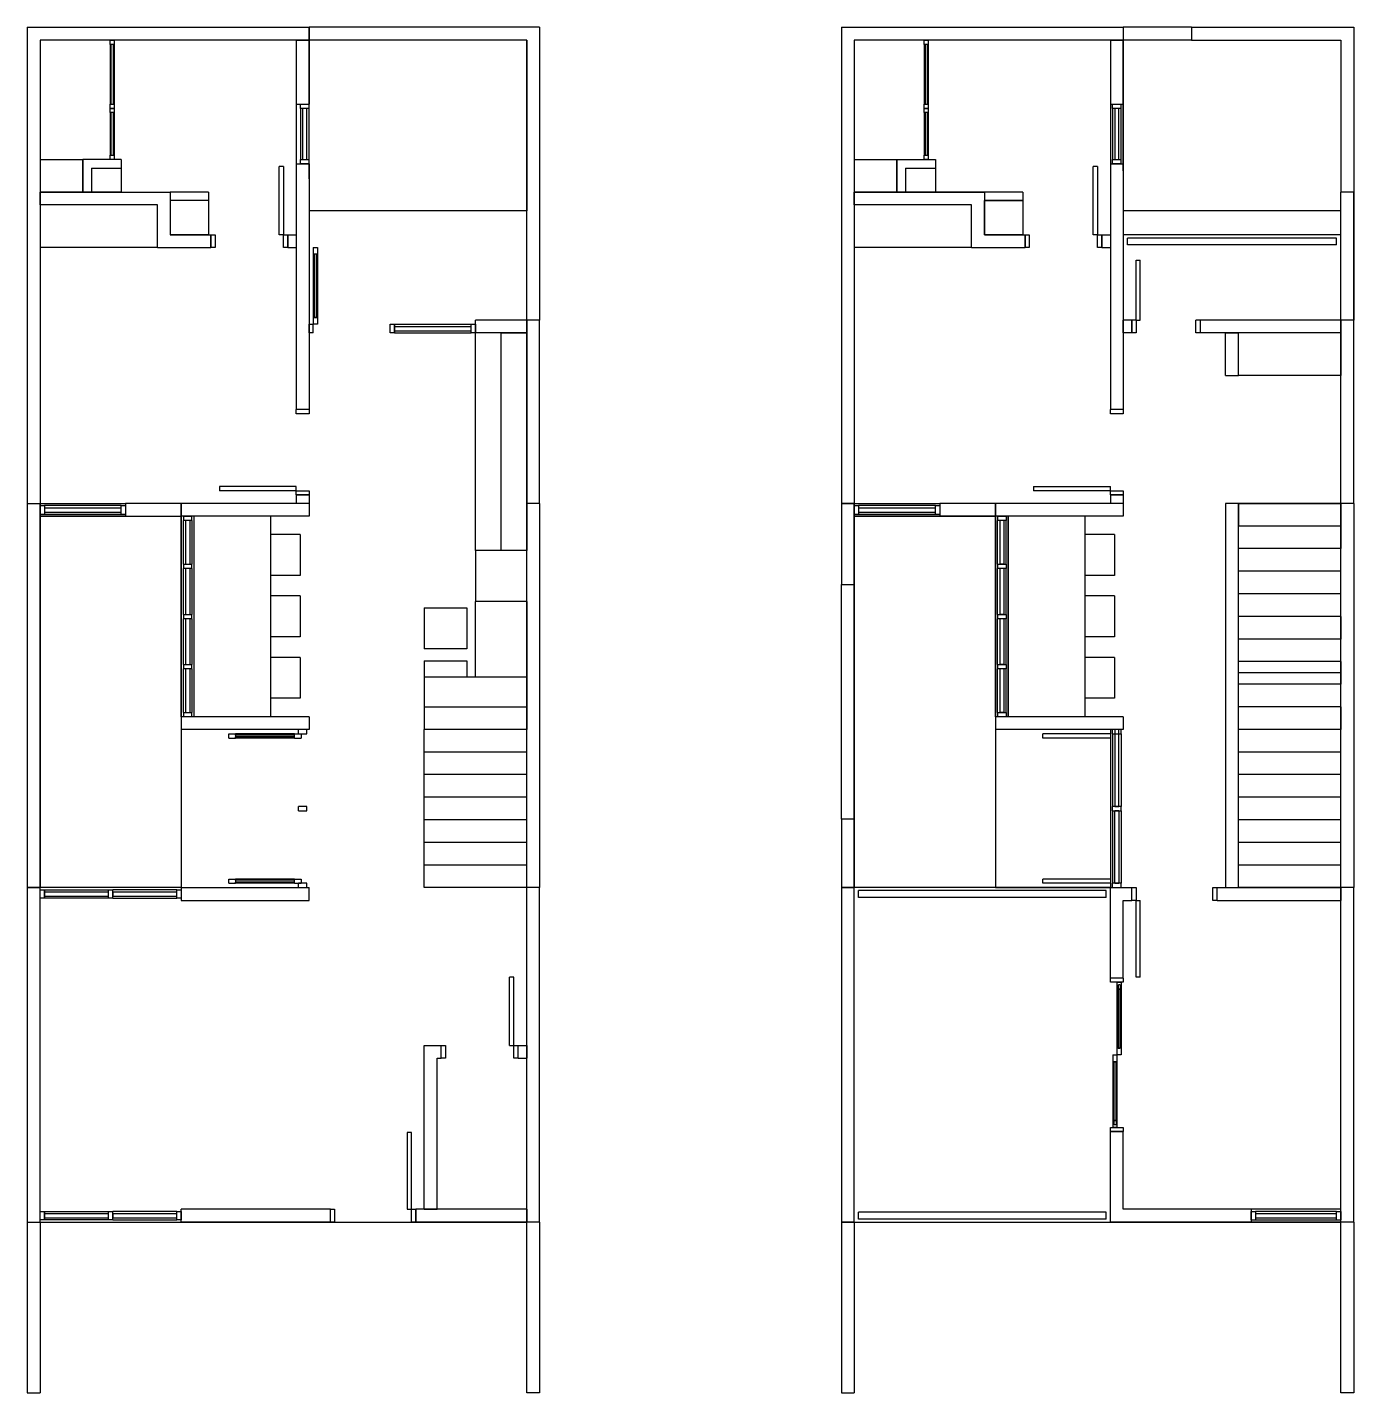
# Model space of a CAD drawing. Extents: x 6906 to 22444, y -8000 to 8000.
import ezdxf

# ---------------------------------------------------------------- set-up
doc = ezdxf.new("R2010")
doc.units = 0
doc.header["$MEASUREMENT"] = 0
doc.layers.get('0').update_dxf_attribs({"linetype": 'CONTINUOUS'})

# ---------------------------------------------------------------- blocks, each defined once
blk = doc.blocks.new('SHAPE2DVIEW001')
at = {"color": 0}
for p, q in [((6906, 8000), (6906, 2420)), ((6906, 8000), (10206, 8000)), ((7876, 7850), (7056, 7850)), ((7056, 7850), (7056, 6450)), ((10206, 7850), (7056, 7850)), ((7056, 7850), (7056, 2420)), ((7876, 7850), (7926, 7850)), ((7876, 7800), (7876, 7850)), ((7926, 7800), (7926, 7850)), ((10206, 7850), (7926, 7850)), ((10056, 7850), (10206, 7850)), ((10056, 7850), (10056, 7100)), ((12906, 8000), (10206, 8000)), ((10206, 7850), (10206, 8000)), ((10206, 8000), (10206, 7850)), ((10206, 7850), (10206, 7100)), ((10206, 6225), (10206, 7850)), ((12756, 7850), (10206, 7850)), ((12756, 7850), (12756, 5850)), ((12756, 4570), (12756, 7850)), ((12906, 8000), (12906, 4570)), ((7926, 7800), (7876, 7800)), ((7876, 7800), (7876, 7100)), ((7889, 7100), (7889, 7800)), ((7914, 7800), (7889, 7800)), ((7914, 7100), (7914, 7800)), ((7926, 7100), (7926, 7800)), ((7876, 7100), (7926, 7100)), ((7876, 7050), (7876, 7100)), ((7926, 7050), (7876, 7050)), ((7876, 7050), (7926, 7050)), ((7876, 7000), (7876, 7050)), ((7889, 7100), (7914, 7100)), ((7926, 7050), (7926, 7100)), ((7926, 7000), (7926, 7050)), ((10056, 7100), (10056, 6400)), ((10056, 7100), (10206, 7100)), ((10106, 7100), (10206, 7100)), ((10106, 7050), (10106, 7100)), ((10206, 7050), (10106, 7050)), ((10106, 7050), (10106, 6450)), ((10131, 7050), (10131, 6450)), ((10181, 7050), (10131, 7050)), ((10181, 6450), (10181, 7050)), ((10206, 7050), (10206, 7100)), ((10206, 6450), (10206, 7050)), ((7926, 7000), (7876, 7000)), ((7876, 7000), (7876, 6500)), ((7889, 6500), (7889, 7000)), ((7914, 7000), (7889, 7000)), ((7914, 6500), (7914, 7000)), ((7926, 6500), (7926, 7000)), ((7056, 6450), (7056, 6070)), ((7056, 6450), (7556, 6450)), ((7556, 6450), (7556, 6070)), ((7556, 6450), (7556, 6070)), ((7556, 6450), (7556, 6070)), ((8006, 6450), (7556, 6450)), ((7556, 6070), (7556, 6450)), ((7876, 6500), (7926, 6500)), ((7876, 6450), (7876, 6500)), ((7926, 6450), (7876, 6450)), ((7889, 6500), (7914, 6500)), ((7926, 6450), (7926, 6500)), ((8006, 6450), (8006, 6350)), ((10056, 6400), (10056, 3520)), ((10056, 6400), (10206, 6400)), ((10106, 6450), (10206, 6450)), ((10106, 6400), (10106, 6450)), ((10206, 6400), (10106, 6400)), ((10131, 6450), (10181, 6450)), ((10206, 6400), (10206, 6450)), ((10206, 6400), (10206, 3520)), ((10206, 6400), (10206, 6400)), ((7656, 6350), (8006, 6350)), ((7656, 6350), (7656, 6070)), ((8006, 6350), (8006, 6070)), ((8006, 6350), (8006, 6070)), ((8006, 6350), (8006, 6070)), ((9906, 6370), (9856, 6370)), ((9856, 5570), (9856, 6370)), ((9906, 6370), (9906, 5570)), ((7556, 6070), (7056, 6070)), ((7056, 5920), (7056, 6070)), ((7056, 6070), (8580, 6070)), ((7056, 6070), (7056, 6070)), ((7056, 5920), (7056, 5420)), ((8430, 5920), (7056, 5920)), ((7656, 6070), (7556, 6070)), ((8006, 6070), (7656, 6070)), ((8430, 5420), (8430, 5920)), ((9030, 6070), (8580, 6070)), ((8580, 6070), (8580, 5970)), ((8580, 6070), (8580, 5570)), ((9030, 5970), (8580, 5970)), ((9030, 6070), (9030, 5970)), ((9030, 5970), (9030, 5570)), ((9030, 5970), (9030, 5570)), ((9030, 5970), (9030, 5570)), ((12756, 5850), (10206, 5850)), ((12756, 5850), (10206, 5850)), ((12756, 4570), (12756, 5850)), ((8580, 5570), (9056, 5570)), ((9030, 5570), (8580, 5570)), ((8580, 5570), (8580, 5570)), ((9030, 5570), (8580, 5570)), ((9056, 5570), (9056, 5420)), ((9056, 5570), (9106, 5570)), ((9056, 5420), (9056, 5570)), ((9106, 5570), (9106, 5420)), ((9906, 5570), (9856, 5570)), ((9906, 5570), (9956, 5570)), ((9906, 5420), (9906, 5570)), ((9956, 5570), (9956, 5420)), ((9956, 5570), (10056, 5570)), ((9956, 5420), (9956, 5570)), ((10056, 5570), (10056, 5420)), ((8430, 5420), (7056, 5420)), ((7056, 5420), (7056, 2395)), ((8430, 5420), (9056, 5420)), ((9106, 5420), (9056, 5420)), ((9956, 5420), (9906, 5420)), ((9956, 5420), (10056, 5420)), ((10256, 5420), (10306, 5420)), ((10256, 5420), (10256, 5340)), ((10256, 5340), (10256, 4600)), ((10306, 5340), (10256, 5340)), ((10271, 4600), (10271, 5340)), ((10291, 5340), (10271, 5340)), ((10291, 5340), (10291, 4600)), ((10306, 5420), (10306, 5340)), ((10306, 5340), (10306, 4600)), ((10206, 4420), (10206, 4520)), ((10206, 4520), (10256, 4520)), ((10256, 4600), (10256, 4520)), ((10256, 4600), (10306, 4600)), ((10256, 4420), (10256, 4520)), ((10306, 4520), (10256, 4520)), ((10291, 4600), (10271, 4600)), ((10306, 4600), (10306, 4520)), ((11156, 4420), (11156, 4520)), ((11156, 4520), (11206, 4520)), ((11206, 4420), (11206, 4520)), ((11206, 4495), (11206, 4520)), ((11206, 4520), (12106, 4520)), ((11206, 4520), (11206, 4495)), ((11206, 4495), (11206, 4445)), ((11206, 4495), (12106, 4495)), ((12106, 4420), (12106, 4520)), ((12106, 4520), (12156, 4520)), ((12106, 4445), (12106, 4495)), ((12756, 4570), (12156, 4570)), ((12156, 4420), (12156, 4570)), ((12156, 4520), (12156, 4420)), ((12756, 4570), (12756, 4420)), ((12906, 4570), (12756, 4570)), ((12756, 2420), (12756, 4570)), ((12906, 4570), (12756, 4570)), ((12906, 2420), (12906, 4570)), ((10256, 4420), (10206, 4420)), ((11206, 4420), (11156, 4420)), ((11206, 4445), (12106, 4445)), ((11206, 4420), (11206, 4445)), ((11206, 4445), (11206, 4420)), ((11206, 4420), (12106, 4420)), ((12156, 4420), (12106, 4420)), ((12156, 1870), (12156, 4420)), ((12756, 4420), (12156, 4420)), ((12456, 1870), (12456, 4420)), ((12456, 4420), (12756, 4420)), ((12756, 1870), (12756, 4420)), ((12756, 4420), (12756, 1870)), ((12756, 4420), (12756, 4420)), ((10206, 3520), (10056, 3520)), ((10056, 3470), (10056, 3520)), ((10206, 3520), (10056, 3520)), ((10206, 3520), (10206, 3470)), ((10206, 3470), (10056, 3470)), ((10056, 2620), (9156, 2620)), ((9156, 2620), (9156, 2570)), ((10056, 2570), (9156, 2570)), ((10056, 2570), (10056, 2620)), ((10056, 2520), (10056, 2570)), ((10056, 2570), (10206, 2570)), ((10206, 2570), (10206, 2520)), ((6906, 2420), (6906, -2081)), ((6906, 2420), (7056, 2420)), ((6906, 2420), (7056, 2420)), ((7056, 2420), (8056, 2420)), ((7056, 2395), (7056, 2420)), ((7056, 2420), (7056, -2081)), ((8056, 2420), (8056, 2270)), ((8709, 2420), (8056, 2420)), ((8709, 2270), (8709, 2420)), ((10206, 2420), (8709, 2420)), ((8709, 2420), (8709, 2270)), ((10056, 2520), (10056, 2420)), ((10056, 2520), (10056, 2520)), ((10056, 2520), (10206, 2520)), ((10206, 2520), (10056, 2520)), ((10206, 2520), (10056, 2520)), ((10206, 2420), (10056, 2420)), ((10206, 2520), (10206, 2420)), ((10206, 2520), (10206, 2520)), ((10206, 2520), (10206, 2520)), ((10206, 2420), (10206, 2270)), ((12906, 2420), (12756, 2420)), ((12756, -2081), (12756, 2420)), ((12906, 2420), (12756, 2420)), ((12906, 2420), (12906, -2081)), ((7056, 2295), (7056, 2395)), ((7056, 2395), (7106, 2395)), ((7056, 2295), (7106, 2295)), ((7056, 2270), (7056, 2295)), ((7056, 2295), (7056, 2270)), ((8056, 2270), (7056, 2270)), ((7056, 2270), (8709, 2270)), ((7056, -2081), (7056, 2270)), ((8006, 2395), (7106, 2395)), ((7106, 2395), (7106, 2370)), ((7106, 2395), (7106, 2295)), ((7106, 2370), (7106, 2320)), ((7106, 2370), (8006, 2370)), ((7106, 2320), (8006, 2320)), ((7106, 2320), (7106, 2295)), ((7106, 2295), (8006, 2295)), ((8006, 2295), (8006, 2395)), ((8006, 2395), (8056, 2395)), ((8006, 2320), (8006, 2370)), ((8006, 2295), (8056, 2295)), ((8056, 2395), (8056, 2295)), ((8056, 2270), (8709, 2270)), ((8709, -80), (8709, 2270)), ((10206, 2270), (8709, 2270)), ((8709, 2270), (8709, -80)), ((8709, 2270), (8709, -2081)), ((8734, 2270), (8734, 2220)), ((8734, 2270), (8834, 2270)), ((8834, 2220), (8834, 2270)), ((8859, -80), (8859, 2270)), ((8859, -80), (8859, 2270)), ((9759, -80), (9759, 2270)), ((8734, 1708), (8734, 2220)), ((8834, 2220), (8734, 2220)), ((8759, 2220), (8759, 1708)), ((8809, 2220), (8759, 2220)), ((8809, 2220), (8809, 1708)), ((8834, 2220), (8834, 1708)), ((10103, 2057), (9759, 2057)), ((10103, 2057), (10103, 1577)), ((12156, 1870), (12156, 1270)), ((12756, 1870), (12156, 1870)), ((12756, 1870), (12456, 1870)), ((12756, 1870), (12756, 1870)), ((12756, 1270), (12756, 1870)), ((12756, 1270), (12756, 1870)), ((8734, 1708), (8734, 1658)), ((8734, 1708), (8834, 1708)), ((8734, 1120), (8734, 1658)), ((8834, 1658), (8734, 1658)), ((8759, 1708), (8809, 1708)), ((8759, 1658), (8759, 1120)), ((8809, 1658), (8759, 1658)), ((8809, 1658), (8809, 1120)), ((8834, 1658), (8834, 1708)), ((8834, 1658), (8834, 1120)), ((10103, 1577), (9759, 1577)), ((10103, 1337), (9759, 1337)), ((10103, 1337), (10103, 857)), ((8734, 1120), (8734, 1070)), ((8734, 1120), (8834, 1120)), ((8759, 1120), (8809, 1120)), ((8834, 1070), (8834, 1120)), ((11556, 1198), (11556, 718)), ((11556, 1198), (12056, 1198)), ((12056, 1198), (12056, 718)), ((12156, 390), (12156, 1270)), ((12756, 1270), (12156, 1270)), ((12756, 1270), (12756, 1270)), ((12756, 1270), (12756, 390)), ((12756, 390), (12756, 1195)), ((8734, 533), (8734, 1070)), ((8834, 1070), (8734, 1070)), ((8759, 1070), (8759, 533)), ((8809, 1070), (8759, 1070)), ((8809, 1070), (8809, 533)), ((8834, 1070), (8834, 533)), ((10103, 857), (9759, 857)), ((12056, 718), (11556, 718)), ((8734, 533), (8734, 483)), ((8734, 533), (8834, 533)), ((8734, -30), (8734, 483)), ((8834, 483), (8734, 483)), ((8759, 533), (8809, 533)), ((8759, 483), (8759, -30)), ((8809, 483), (8759, 483)), ((8809, 483), (8809, -30)), ((8834, 483), (8834, 533)), ((8834, 483), (8834, -30)), ((10103, 617), (9759, 617)), ((10103, 617), (10103, 137)), ((11556, 578), (11556, 98)), ((11556, 578), (12056, 578)), ((12056, 578), (12056, 390)), ((11556, 390), (12756, 390)), ((11556, 390), (11556, 37)), ((12756, 390), (12756, 37)), ((10103, 137), (9759, 137)), ((11556, 98), (11556, 98)), ((11556, 37), (11556, -228)), ((11556, 37), (12756, 37)), ((12756, 37), (12756, -228)), ((10206, -80), (8709, -80)), ((8709, -80), (8709, -230)), ((8734, -30), (8734, -80)), ((8734, -30), (8834, -30)), ((8834, -80), (8734, -80)), ((8759, -30), (8809, -30)), ((8834, -80), (8834, -30)), ((9564, -80), (8859, -80)), ((10206, -80), (10206, -230)), ((11556, -80), (11556, -80)), ((11556, -80), (11556, -230)), ((10206, -230), (8709, -230)), ((8709, -230), (8709, -2081)), ((9265, -330), (9265, -280)), ((9265, -280), (9345, -280)), ((10036, -280), (9345, -280)), ((9345, -280), (9345, -330)), ((9345, -295), (9345, -280)), ((9345, -295), (9345, -315)), ((10036, -295), (9345, -295)), ((10036, -315), (9345, -315)), ((9345, -330), (9345, -315)), ((10036, -280), (10116, -280)), ((10036, -330), (10036, -280)), ((10036, -315), (10036, -295)), ((10181, -230), (10081, -230)), ((10081, -280), (10081, -230)), ((10081, -280), (10181, -280)), ((10116, -280), (10116, -330)), ((10181, -280), (10181, -230)), ((12756, -228), (11556, -228)), ((11556, -493), (11556, -228)), ((12756, -228), (11556, -228)), ((11556, -230), (11556, -230)), ((11556, -230), (11556, -230)), ((12756, -493), (12756, -228)), ((9265, -330), (9345, -330)), ((10036, -330), (9345, -330)), ((10036, -330), (10116, -330)), ((11556, -757), (11556, -493)), ((12756, -493), (11556, -493)), ((12756, -757), (12756, -493)), ((11556, -1022), (11556, -757)), ((12756, -757), (11556, -757)), ((12756, -1022), (12756, -757)), ((11556, -1287), (11556, -1022)), ((12756, -1022), (11556, -1022)), ((12756, -1287), (12756, -1022)), ((10181, -1131), (10081, -1131)), ((10081, -1181), (10081, -1131)), ((10081, -1181), (10181, -1181)), ((10181, -1181), (10181, -1131)), ((11556, -1552), (11556, -1287)), ((12756, -1287), (11556, -1287)), ((12756, -1552), (12756, -1287)), ((11556, -1817), (11556, -1552)), ((12756, -1552), (11556, -1552)), ((12756, -1817), (12756, -1552)), ((12756, -5850), (12756, -1556)), ((11556, -2081), (11556, -1817)), ((12756, -1817), (11556, -1817)), ((12756, -2081), (12756, -1817)), ((9265, -2031), (9265, -1981)), ((9265, -1981), (9345, -1981)), ((9265, -2031), (9345, -2031)), ((10036, -1981), (9345, -1981)), ((9345, -1981), (9345, -2031)), ((9345, -1996), (9345, -1981)), ((9345, -1996), (9345, -2016)), ((10036, -1996), (9345, -1996)), ((9345, -2031), (9345, -2016)), ((10036, -2016), (9345, -2016)), ((10036, -2031), (9345, -2031)), ((10036, -1981), (10116, -1981)), ((10036, -2031), (10036, -1981)), ((10036, -2016), (10036, -1996)), ((10036, -2031), (10116, -2031)), ((10181, -2031), (10081, -2031)), ((10081, -2081), (10081, -2031)), ((10116, -1981), (10116, -2031)), ((10181, -2081), (10181, -2031)), ((6906, -2081), (6906, -6000)), ((7056, -2081), (6906, -2081)), ((6906, -2081), (7056, -2081)), ((7056, -6000), (7056, -2081)), ((8709, -2081), (7056, -2081)), ((7056, -2081), (7056, -2081)), ((7056, -2206), (7056, -2106)), ((7056, -2106), (7106, -2106)), ((7106, -2206), (7056, -2206)), ((7106, -2206), (7106, -2106)), ((7106, -2106), (7106, -2131)), ((7106, -2106), (7858, -2106)), ((7106, -2131), (7106, -2181)), ((7106, -2131), (7858, -2131)), ((7106, -2181), (7858, -2181)), ((7106, -2181), (7106, -2206)), ((7858, -2206), (7106, -2206)), ((7858, -2206), (7858, -2106)), ((7858, -2106), (7908, -2106)), ((7858, -2181), (7858, -2131)), ((7908, -2206), (7858, -2206)), ((7908, -2206), (7908, -2106)), ((7908, -2131), (7908, -2106)), ((8659, -2106), (7908, -2106)), ((7908, -2131), (7908, -2106)), ((7908, -2131), (7908, -2181)), ((7908, -2131), (8659, -2131)), ((7908, -2181), (8659, -2181)), ((7908, -2206), (7908, -2181)), ((7908, -2206), (7908, -2181)), ((7908, -2206), (8659, -2206)), ((8659, -2206), (8659, -2106)), ((8659, -2106), (8709, -2106)), ((8659, -2181), (8659, -2131)), ((8709, -2206), (8659, -2206)), ((8709, -2081), (8709, -2231)), ((8709, -2081), (10206, -2081)), ((8709, -2106), (8709, -2206)), ((8709, -2231), (10206, -2231)), ((10081, -2081), (10181, -2081)), ((10206, -2231), (10206, -2081)), ((12756, -2081), (11556, -2081)), ((12906, -2081), (12756, -2081)), ((12756, -6000), (12756, -2081)), ((12906, -2081), (12756, -2081)), ((12906, -6000), (12906, -2081)), ((12556, -3931), (12556, -3131)), ((12606, -3131), (12556, -3131)), ((12606, -3931), (12606, -3131)), ((11556, -3931), (11756, -3931)), ((11556, -5850), (11556, -3931)), ((11756, -4081), (11756, -3931)), ((11756, -3931), (11806, -3931)), ((11756, -4081), (11756, -3931)), ((11806, -3931), (11806, -4081)), ((12556, -3931), (12606, -3931)), ((12606, -3931), (12656, -3931)), ((12606, -4081), (12606, -3931)), ((12656, -4081), (12656, -3931)), ((12656, -3931), (12756, -3931)), ((12656, -4081), (12656, -3931)), ((12756, -3931), (12756, -4081)), ((11706, -4081), (11756, -4081)), ((11706, -5850), (11706, -4081)), ((11806, -4081), (11756, -4081)), ((12656, -4081), (12606, -4081)), ((12656, -4081), (12756, -4081)), ((11356, -4950), (11356, -5850)), ((11406, -4950), (11356, -4950)), ((11406, -5850), (11406, -4950)), ((7056, -5975), (7056, -5875)), ((7056, -5875), (7106, -5875)), ((7106, -5975), (7106, -5875)), ((7106, -5875), (7106, -5900)), ((7106, -5875), (7858, -5875)), ((7106, -5900), (7106, -5950)), ((7106, -5900), (7858, -5900)), ((7858, -5975), (7858, -5875)), ((7858, -5875), (7908, -5875)), ((7858, -5950), (7858, -5900)), ((7908, -5975), (7908, -5875)), ((7908, -5900), (7908, -5875)), ((8659, -5875), (7908, -5875)), ((7908, -5900), (7908, -5875)), ((7908, -5900), (7908, -5950)), ((7908, -5900), (8659, -5900)), ((8659, -5975), (8659, -5875)), ((8659, -5875), (8709, -5875)), ((8659, -5950), (8659, -5900)), ((8709, -6000), (8709, -5850)), ((10456, -5850), (8709, -5850)), ((8709, -5875), (8709, -5975)), ((10456, -6000), (10456, -5850)), ((10456, -5850), (10506, -5850)), ((10456, -6000), (10456, -5850)), ((10506, -5850), (10506, -6000)), ((11356, -5850), (11406, -5850)), ((11406, -5850), (11456, -5850)), ((11406, -6000), (11406, -5850)), ((12756, -5850), (11456, -5850)), ((11456, -5850), (11456, -6000)), ((11456, -6000), (11456, -5850)), ((11556, -5850), (11706, -5850)), ((12756, -5850), (12756, -6000)), ((6906, -6000), (7056, -6000)), ((6906, -6000), (6906, -8000)), ((6906, -6000), (7056, -6000)), ((7106, -5975), (7056, -5975)), ((7056, -6000), (7056, -6000)), ((7056, -6000), (12756, -6000)), ((7056, -6000), (7056, -8000)), ((7106, -5950), (7858, -5950)), ((7106, -5950), (7106, -5975)), ((7858, -5975), (7106, -5975)), ((7908, -5975), (7858, -5975)), ((7908, -5950), (8659, -5950)), ((7908, -5975), (7908, -5950)), ((7908, -5975), (7908, -5950)), ((7908, -5975), (8659, -5975)), ((8709, -5975), (8659, -5975)), ((10456, -6000), (8709, -6000)), ((10506, -6000), (10456, -6000)), ((11456, -6000), (11406, -6000)), ((12756, -6000), (11456, -6000)), ((12906, -6000), (12756, -6000)), ((12756, -8000), (12756, -6000)), ((12906, -6000), (12756, -6000)), ((12906, -6000), (12906, -8000)), ((6906, -8000), (7056, -8000)), ((12906, -8000), (12756, -8000))]:
    blk.add_line(p, q, dxfattribs=at)
blk = doc.blocks.new('SHAPE2DVIEW002')
at = {"color": 0}
for p, q in [((16444, 8000), (16444, 2420)), ((16444, 8000), (19744, 8000)), ((16594, 7850), (16594, 2420)), ((19744, 7850), (16594, 7850)), ((17414, 7850), (17464, 7850)), ((17414, 7800), (17414, 7850)), ((17464, 7800), (17464, 7850)), ((19594, 7850), (19744, 7850)), ((19594, 7850), (19594, 7100)), ((19594, 7850), (19744, 7850)), ((19594, 7850), (19594, 7100)), ((20544, 8000), (19744, 8000)), ((19744, 8000), (19744, 7850)), ((19744, 8000), (19744, 7850)), ((19744, 7850), (19744, 7100)), ((19744, 7850), (19744, 7100)), ((20544, 7850), (19744, 7850)), ((20544, 8000), (20544, 7850)), ((17464, 7800), (17414, 7800)), ((17452, 7800), (17427, 7800)), ((17427, 7100), (17427, 7800)), ((17452, 7100), (17452, 7800)), ((17414, 7100), (17464, 7100)), ((17414, 7050), (17414, 7100)), ((17414, 7050), (17464, 7050)), ((17414, 7000), (17414, 7050)), ((17464, 7050), (17414, 7050)), ((17427, 7100), (17452, 7100)), ((17464, 7050), (17464, 7100)), ((17464, 7000), (17464, 7050)), ((19594, 7100), (19744, 7100)), ((19594, 7100), (19744, 7100)), ((19619, 7100), (19719, 7100)), ((19619, 7050), (19619, 7100)), ((19719, 7050), (19619, 7050)), ((19694, 7050), (19644, 7050)), ((19644, 7050), (19644, 6450)), ((19694, 6450), (19694, 7050)), ((19719, 7050), (19719, 7100)), ((17464, 7000), (17414, 7000)), ((17452, 7000), (17427, 7000)), ((17427, 6500), (17427, 7000)), ((17452, 6500), (17452, 7000)), ((17094, 6450), (17544, 6450)), ((17094, 6070), (17094, 6450)), ((17094, 6070), (17094, 6450)), ((17094, 6450), (17544, 6450)), ((17414, 6500), (17464, 6500)), ((17414, 6450), (17414, 6500)), ((17464, 6450), (17414, 6450)), ((17427, 6500), (17452, 6500)), ((17464, 6450), (17464, 6500)), ((17544, 6450), (17544, 6350)), ((17544, 6450), (17544, 6350)), ((19594, 6400), (19594, 3520)), ((19594, 6400), (19744, 6400)), ((19594, 6400), (19594, 3520)), ((19594, 6400), (19744, 6400)), ((19619, 6450), (19719, 6450)), ((19619, 6400), (19619, 6450)), ((19719, 6400), (19619, 6400)), ((19644, 6450), (19694, 6450)), ((19719, 6400), (19719, 6450)), ((19744, 6400), (19744, 3520)), ((19744, 6400), (19744, 3520)), ((17194, 6350), (17544, 6350)), ((17194, 6350), (17194, 6070)), ((17194, 6350), (17194, 6070)), ((17194, 6350), (17544, 6350)), ((19444, 6370), (19394, 6370)), ((19394, 5570), (19394, 6370)), ((19444, 6370), (19444, 5570)), ((16594, 6070), (18118, 6070)), ((16594, 5920), (16594, 6070)), ((17094, 6070), (16594, 6070)), ((16594, 5920), (16594, 6070)), ((17968, 5920), (16594, 5920)), ((17968, 5920), (16594, 5920)), ((17194, 6070), (17094, 6070)), ((18568, 6070), (17194, 6070)), ((17968, 5420), (17968, 5920)), ((17968, 5420), (17968, 5920)), ((18568, 6070), (18118, 6070)), ((18118, 6070), (18118, 5970)), ((18118, 6070), (18118, 5570)), ((18568, 5970), (18118, 5970)), ((18568, 5970), (18118, 5970)), ((18118, 5970), (18118, 5570)), ((18568, 6070), (18568, 5970)), ((18568, 6070), (18568, 5970)), ((22444, 6070), (22294, 6070)), ((22294, 4570), (22294, 6070)), ((22444, 6070), (22294, 6070)), ((22294, 4570), (22294, 6070)), ((22444, 4570), (22444, 6070)), ((22444, 4570), (22444, 6070)), ((18118, 5570), (18594, 5570)), ((18118, 5570), (18594, 5570)), ((18594, 5570), (18594, 5420)), ((18594, 5570), (18594, 5420)), ((18594, 5570), (18644, 5570)), ((18594, 5420), (18594, 5570)), ((18644, 5570), (18644, 5420)), ((19444, 5570), (19394, 5570)), ((19444, 5570), (19494, 5570)), ((19444, 5420), (19444, 5570)), ((19494, 5570), (19494, 5420)), ((19494, 5570), (19594, 5570)), ((19494, 5570), (19594, 5570)), ((19494, 5570), (19494, 5420)), ((19494, 5420), (19494, 5570)), ((19594, 5570), (19594, 5420)), ((19594, 5570), (19594, 5420)), ((17968, 5420), (18594, 5420)), ((17968, 5420), (18594, 5420)), ((18644, 5420), (18594, 5420)), ((19494, 5420), (19444, 5420)), ((19494, 5420), (19594, 5420)), ((19494, 5420), (19594, 5420)), ((19894, 4570), (19894, 5270)), ((19894, 5270), (19944, 5270)), ((19944, 4570), (19944, 5270)), ((19744, 4420), (19744, 4570)), ((19844, 4570), (19744, 4570)), ((19744, 4420), (19744, 4570)), ((19844, 4570), (19744, 4570)), ((19844, 4570), (19844, 4420)), ((19844, 4570), (19844, 4420)), ((19894, 4570), (19844, 4570)), ((19844, 4420), (19844, 4570)), ((19894, 4570), (19894, 4420)), ((19894, 4570), (19944, 4570)), ((20594, 4420), (20594, 4570)), ((20644, 4570), (20594, 4570)), ((22294, 4570), (20644, 4570)), ((20644, 4570), (20644, 4420)), ((20644, 4570), (20644, 4420)), ((22294, 4570), (20644, 4570)), ((20644, 4570), (20644, 4420)), ((22444, 4570), (22294, 4570)), ((22294, 2420), (22294, 4570)), ((22444, 4570), (22294, 4570)), ((22294, 4570), (22294, 4420)), ((22444, 4570), (22294, 4570)), ((22294, 2420), (22294, 4570)), ((22444, 4570), (22294, 4570)), ((22294, 4570), (22294, 4420)), ((22444, 2420), (22444, 4570)), ((22444, 2420), (22444, 4570)), ((19844, 4420), (19744, 4420)), ((19844, 4420), (19744, 4420)), ((19894, 4420), (19844, 4420)), ((20644, 4420), (20594, 4420)), ((22294, 4420), (20644, 4420)), ((20944, 4420), (20644, 4420)), ((20944, 4420), (21094, 4420)), ((20944, 3920), (20944, 4420)), ((20944, 3920), (20944, 4420)), ((21094, 3920), (21094, 4420)), ((21094, 3920), (21094, 4420)), ((22294, 4420), (21094, 4420)), ((20944, 3920), (21094, 3920)), ((20944, 3920), (21094, 3920)), ((19744, 3520), (19594, 3520)), ((19744, 3520), (19594, 3520)), ((19594, 3470), (19594, 3520)), ((19744, 3520), (19594, 3520)), ((19744, 3520), (19744, 3470)), ((19744, 3470), (19594, 3470)), ((18694, 2620), (18694, 2570)), ((18694, 2620), (19594, 2620)), ((19594, 2570), (18694, 2570)), ((19594, 2570), (19594, 2620)), ((19594, 2520), (19594, 2570)), ((19594, 2570), (19744, 2570)), ((19744, 2570), (19744, 2520)), ((16444, 2420), (16444, 1470)), ((16594, 2420), (16444, 2420)), ((16444, 2420), (16444, 1470)), ((16594, 2420), (16444, 2420)), ((16444, 2420), (16594, 2420)), ((16594, 2420), (16594, 1470)), ((16594, 2420), (16594, 1470)), ((18247, 2420), (17594, 2420)), ((17594, 2420), (17594, 2270)), ((18247, 2420), (17594, 2420)), ((17594, 2420), (17594, 2270)), ((18247, 2270), (18247, 2420)), ((18247, 2270), (18247, 2420)), ((19744, 2420), (18247, 2420)), ((18247, 2420), (18247, 2270)), ((19594, 2520), (19594, 2420)), ((19594, 2520), (19744, 2520)), ((19594, 2520), (19594, 2420)), ((19594, 2520), (19744, 2520)), ((19744, 2520), (19594, 2520)), ((19744, 2420), (19594, 2420)), ((19744, 2420), (19594, 2420)), ((19744, 2520), (19744, 2420)), ((19744, 2520), (19744, 2420)), ((19744, 2420), (19744, 2270)), ((22444, 2420), (22294, 2420)), ((22444, 2420), (22294, 2420)), ((22444, 2420), (22294, 2420)), ((22294, -2081), (22294, 2420)), ((22444, 2420), (22444, -2081)), ((16594, 2295), (16594, 2395)), ((16594, 2395), (16644, 2395)), ((16594, 2295), (16644, 2295)), ((16644, 2395), (16644, 2295)), ((16644, 2370), (16644, 2320)), ((16644, 2370), (17544, 2370)), ((16644, 2320), (17544, 2320)), ((17544, 2295), (17544, 2395)), ((17544, 2395), (17594, 2395)), ((17544, 2320), (17544, 2370)), ((17544, 2295), (17594, 2295)), ((17594, 2395), (17594, 2295)), ((17594, 2270), (18247, 2270)), ((17594, 2270), (18247, 2270)), ((19744, 2270), (18247, 2270)), ((18272, 2270), (18372, 2270)), ((18272, 2270), (18272, 2220)), ((18372, 2270), (18372, 2220)), ((18372, 2220), (18272, 2220)), ((18297, 2220), (18297, 1708)), ((18347, 2220), (18297, 2220)), ((18347, 2220), (18347, 1708)), ((18272, 1708), (18272, 1658)), ((18272, 1708), (18372, 1708)), ((18372, 1658), (18272, 1658)), ((18347, 1708), (18297, 1708)), ((18297, 1658), (18297, 1120)), ((18347, 1658), (18297, 1658)), ((18347, 1658), (18347, 1120)), ((18372, 1708), (18372, 1658)), ((16444, 1470), (16594, 1470)), ((16444, 1470), (16594, 1470)), ((18272, 1120), (18272, 1070)), ((18272, 1120), (18372, 1120)), ((18347, 1120), (18297, 1120)), ((18372, 1120), (18372, 1070)), ((18372, 1070), (18272, 1070)), ((18297, 1070), (18297, 533)), ((18347, 1070), (18297, 1070)), ((18347, 1070), (18347, 533)), ((18272, 533), (18372, 533)), ((18272, 533), (18272, 483)), ((18372, 483), (18272, 483)), ((18347, 533), (18297, 533)), ((18297, 483), (18297, -30)), ((18347, 483), (18297, 483)), ((18347, 483), (18347, -30)), ((18372, 533), (18372, 483)), ((19744, -80), (18247, -80)), ((18247, -80), (18247, -230)), ((18272, -30), (18272, -80)), ((18272, -30), (18372, -30)), ((18372, -80), (18272, -80)), ((18347, -30), (18297, -30)), ((18372, -30), (18372, -80)), ((19744, -80), (19744, -230)), ((19744, -230), (18247, -230)), ((19719, -230), (19619, -230)), ((19619, -280), (19619, -230)), ((19619, -280), (19719, -280)), ((19644, -230), (19644, -1131)), ((19694, -230), (19644, -230)), ((19694, -1131), (19694, -230)), ((19719, -280), (19719, -230)), ((19719, -1131), (19619, -1131)), ((19619, -1181), (19619, -1131)), ((19619, -1181), (19719, -1181)), ((19644, -1131), (19694, -1131)), ((19644, -2031), (19644, -1181)), ((19694, -1181), (19644, -1181)), ((19694, -1181), (19694, -2031)), ((19719, -1181), (19719, -1131)), ((16444, -1281), (16444, -2081)), ((16594, -1281), (16444, -1281)), ((16444, -1281), (16444, -2081)), ((16594, -1281), (16444, -1281)), ((16594, -1281), (16594, -2081)), ((16594, -1281), (16594, -2081)), ((19719, -2031), (19619, -2031)), ((19619, -2081), (19619, -2031)), ((19644, -2031), (19694, -2031)), ((19719, -2081), (19719, -2031)), ((16444, -2081), (16444, -6000)), ((16594, -2081), (16444, -2081)), ((16444, -2081), (16594, -2081)), ((16444, -2081), (16444, -6000)), ((16594, -2081), (16444, -2081)), ((16444, -2081), (16594, -2081)), ((16594, -6000), (16594, -2081)), ((16594, -6000), (16594, -2081)), ((19594, -2081), (19844, -2081)), ((19594, -3141), (19594, -2081)), ((19594, -2081), (19844, -2081)), ((19594, -3141), (19594, -2081)), ((19619, -2081), (19719, -2081)), ((19744, -2231), (19844, -2231)), ((19744, -3141), (19744, -2231)), ((19744, -2231), (19844, -2231)), ((19744, -3141), (19744, -2231)), ((19844, -2231), (19844, -2081)), ((19844, -2231), (19844, -2081)), ((19844, -2081), (19894, -2081)), ((19844, -2231), (19844, -2081)), ((19894, -2231), (19844, -2231)), ((19894, -2081), (19894, -2231)), ((19894, -3131), (19894, -2231)), ((19894, -2231), (19944, -2231)), ((19944, -3131), (19944, -2231)), ((20794, -2081), (20844, -2081)), ((20794, -2231), (20794, -2081)), ((20844, -2231), (20794, -2231)), ((20844, -2081), (22294, -2081)), ((20844, -2231), (20844, -2081)), ((20844, -2081), (22294, -2081)), ((20844, -2231), (20844, -2081)), ((20844, -2231), (20844, -2081)), ((20844, -2231), (22294, -2231)), ((20844, -2231), (22294, -2231)), ((22444, -2081), (22294, -2081)), ((22294, -6000), (22294, -2081)), ((22294, -2081), (22294, -2231)), ((22444, -2081), (22294, -2081)), ((22294, -6000), (22294, -2081)), ((22294, -2081), (22294, -2231)), ((22444, -2081), (22294, -2081)), ((22444, -6000), (22444, -2081)), ((22444, -6000), (22444, -2081)), ((19744, -3141), (19594, -3141)), ((19744, -3141), (19594, -3141)), ((19594, -3191), (19594, -3141)), ((19744, -3141), (19594, -3141)), ((19744, -3191), (19594, -3191)), ((19671, -3191), (19721, -3191)), ((19671, -3191), (19671, -3271)), ((19721, -3191), (19721, -3271)), ((19744, -3141), (19744, -3191)), ((19944, -3131), (19894, -3131)), ((19671, -3271), (19721, -3271)), ((19706, -3271), (19686, -3271)), ((19686, -3271), (19686, -3961)), ((19710, -3221), (19690, -3221)), ((19690, -3961), (19690, -3221)), ((19706, -3271), (19706, -3961)), ((19710, -3221), (19710, -3961)), ((19671, -3961), (19671, -4041)), ((19721, -3961), (19671, -3961)), ((19686, -3961), (19706, -3961)), ((19710, -3961), (19690, -3961)), ((19721, -3961), (19721, -4041)), ((19621, -4041), (19671, -4041)), ((19621, -4041), (19621, -4121)), ((19621, -4121), (19671, -4121)), ((19656, -4121), (19636, -4121)), ((19636, -4121), (19636, -4811)), ((19660, -4121), (19640, -4121)), ((19640, -4861), (19640, -4121)), ((19656, -4121), (19656, -4811)), ((19660, -4121), (19660, -4861)), ((19671, -4041), (19671, -4121)), ((19721, -4041), (19671, -4041)), ((19594, -4941), (19594, -4891)), ((19594, -4891), (19744, -4891)), ((19594, -6000), (19594, -4941)), ((19594, -4941), (19744, -4941)), ((19594, -6000), (19594, -4941)), ((19594, -4941), (19744, -4941)), ((19744, -4941), (19594, -4941)), ((19621, -4811), (19621, -4891)), ((19671, -4811), (19621, -4811)), ((19671, -4891), (19621, -4891)), ((19636, -4811), (19656, -4811)), ((19660, -4861), (19640, -4861)), ((19671, -4811), (19671, -4891)), ((19744, -4891), (19744, -4941)), ((19744, -5850), (19744, -4941)), ((19744, -5850), (19744, -4941)), ((21244, -5850), (19744, -5850)), ((21244, -5850), (19744, -5850)), ((21244, -5850), (21244, -6000)), ((21244, -5850), (21244, -6000)), ((21244, -5975), (21244, -5875)), ((21244, -5875), (21294, -5875)), ((21294, -5875), (21294, -5975)), ((21294, -5900), (21294, -5950)), ((21294, -5900), (22244, -5900)), ((22244, -5975), (22244, -5875)), ((22244, -5875), (22294, -5875)), ((22244, -5950), (22244, -5900)), ((22294, -5875), (22294, -5975)), ((16444, -6000), (16594, -6000)), ((16444, -6000), (16594, -6000)), ((16444, -6000), (16444, -8000)), ((16594, -6000), (16444, -6000)), ((16594, -6000), (16594, -8000)), ((21244, -6000), (19594, -6000)), ((21244, -6000), (19594, -6000)), ((21244, -5975), (21294, -5975)), ((21294, -5950), (22244, -5950)), ((22244, -5975), (22294, -5975)), ((22444, -6000), (22294, -6000)), ((22444, -6000), (22294, -6000)), ((22444, -6000), (22294, -6000)), ((22294, -8000), (22294, -6000)), ((22444, -6000), (22444, -8000)), ((16444, -8000), (16594, -8000)), ((22444, -8000), (22294, -8000))]:
    blk.add_line(p, q, dxfattribs=at)
blk = doc.blocks.new('SHAPE2DVIEW003')
at = {"color": 0}
for p, q in [((16444, 8000), (16444, 8000)), ((16444, 8000), (16444, 2420)), ((16444, 8000), (16444, 2420)), ((16444, 8000), (19744, 8000)), ((19744, 7850), (16594, 7850)), ((16594, 7850), (16594, 2420)), ((17414, 7850), (17464, 7850)), ((17414, 7800), (17414, 7850)), ((17464, 7800), (17464, 7850)), ((19594, 7850), (19744, 7850)), ((19594, 7850), (19594, 7100)), ((19594, 7850), (19744, 7850)), ((19594, 7850), (19594, 7100)), ((20544, 8000), (19744, 8000)), ((19744, 8000), (19744, 7850)), ((19744, 8000), (19744, 7850)), ((19744, 7850), (19744, 7100)), ((19744, 7850), (19744, 7100)), ((19744, 7850), (19744, 7850)), ((19744, 6319), (19744, 7850)), ((19744, 7850), (19744, 7850)), ((20544, 7850), (19744, 7850)), ((19744, 7850), (19744, 7850)), ((20544, 8000), (20544, 7850)), ((20544, 8000), (22444, 8000)), ((20544, 7850), (22294, 7850)), ((22294, 7850), (22294, 6070)), ((22294, 7850), (22294, 6070)), ((22444, 8000), (22444, 4570)), ((17464, 7800), (17414, 7800)), ((17414, 7800), (17414, 7100)), ((17427, 7100), (17427, 7800)), ((17452, 7800), (17427, 7800)), ((17452, 7100), (17452, 7800)), ((17464, 7100), (17464, 7800)), ((17414, 7100), (17464, 7100)), ((17414, 7050), (17414, 7100)), ((17414, 7050), (17464, 7050)), ((17414, 7000), (17414, 7050)), ((17464, 7050), (17414, 7050)), ((17427, 7100), (17452, 7100)), ((17464, 7050), (17464, 7100)), ((17464, 7000), (17464, 7050)), ((19594, 7100), (19594, 6400)), ((19594, 7100), (19744, 7100)), ((19594, 7100), (19594, 6400)), ((19594, 7100), (19744, 7100)), ((19619, 7100), (19719, 7100)), ((19619, 7050), (19619, 7100)), ((19719, 7050), (19619, 7050)), ((19619, 7050), (19619, 6450)), ((19644, 7050), (19644, 6450)), ((19694, 7050), (19644, 7050)), ((19694, 6450), (19694, 7050)), ((19719, 7050), (19719, 7100)), ((19719, 6450), (19719, 7050)), ((19744, 7100), (19744, 6400)), ((19744, 7100), (19744, 6400)), ((17464, 7000), (17414, 7000)), ((17414, 7000), (17414, 6500)), ((17427, 6500), (17427, 7000)), ((17452, 7000), (17427, 7000)), ((17452, 6500), (17452, 7000)), ((17464, 6500), (17464, 7000)), ((16594, 6450), (16594, 6070)), ((16594, 6450), (17094, 6450)), ((17094, 6450), (17094, 6070)), ((17094, 6450), (17094, 6070)), ((17094, 6450), (17094, 6070)), ((17094, 6450), (17544, 6450)), ((17094, 6070), (17094, 6450)), ((17094, 6070), (17094, 6450)), ((17094, 6450), (17544, 6450)), ((17414, 6500), (17464, 6500)), ((17414, 6450), (17414, 6500)), ((17464, 6450), (17414, 6450)), ((17427, 6500), (17452, 6500)), ((17464, 6450), (17464, 6500)), ((17544, 6450), (17544, 6350)), ((17544, 6450), (17544, 6350)), ((19594, 6400), (19594, 3520)), ((19594, 6400), (19744, 6400)), ((19594, 6400), (19594, 3520)), ((19594, 6400), (19744, 6400)), ((19619, 6450), (19719, 6450)), ((19619, 6400), (19619, 6450)), ((19719, 6400), (19619, 6400)), ((19644, 6450), (19694, 6450)), ((19719, 6400), (19719, 6450)), ((19744, 6400), (19744, 3520)), ((19744, 6400), (19744, 3520)), ((17194, 6350), (17544, 6350)), ((17194, 6350), (17194, 6070)), ((17194, 6350), (17194, 6070)), ((17194, 6350), (17544, 6350)), ((17544, 6350), (17544, 6070)), ((17544, 6350), (17544, 6070)), ((17544, 6350), (17544, 6070)), ((19444, 6370), (19394, 6370)), ((19394, 5570), (19394, 6370)), ((19444, 6370), (19444, 5570)), ((17094, 6070), (16594, 6070)), ((16594, 5920), (16594, 6070)), ((16594, 6070), (18118, 6070)), ((16594, 5920), (16594, 6070)), ((17094, 6070), (16594, 6070)), ((16594, 5920), (16594, 5420)), ((17968, 5920), (16594, 5920)), ((17968, 5920), (16594, 5920)), ((17194, 6070), (17094, 6070)), ((17544, 6070), (17194, 6070)), ((18568, 6070), (17194, 6070)), ((17968, 5420), (17968, 5920)), ((17968, 5420), (17968, 5920)), ((18568, 6070), (18118, 6070)), ((18118, 6070), (18118, 5970)), ((18118, 6070), (18118, 5570)), ((18568, 5970), (18118, 5970)), ((18568, 5970), (18118, 5970)), ((18118, 5970), (18118, 5570)), ((18118, 5970), (18568, 5970)), ((18118, 5570), (18118, 5970)), ((18568, 6070), (18568, 5970)), ((18568, 6070), (18568, 5970)), ((18568, 5970), (18568, 5570)), ((18568, 5970), (18568, 5570)), ((18568, 5970), (18568, 5970)), ((18568, 5970), (18568, 5570)), ((22444, 6070), (22294, 6070)), ((22294, 4570), (22294, 6070)), ((22444, 6070), (22294, 6070)), ((22294, 4570), (22294, 6070)), ((22444, 4570), (22444, 6070)), ((22444, 4570), (22444, 6070)), ((22294, 5850), (19744, 5850)), ((22294, 5850), (19744, 5850)), ((22294, 5570), (22294, 5850)), ((18118, 5570), (18594, 5570)), ((18118, 5570), (18594, 5570)), ((18568, 5570), (18118, 5570)), ((18568, 5570), (18118, 5570)), ((18118, 5570), (18118, 5570)), ((18594, 5570), (18594, 5420)), ((18594, 5570), (18594, 5420)), ((18594, 5570), (18644, 5570)), ((18594, 5420), (18594, 5570)), ((18644, 5570), (18644, 5420)), ((19444, 5570), (19394, 5570)), ((19444, 5570), (19494, 5570)), ((19444, 5420), (19444, 5570)), ((19494, 5570), (19494, 5420)), ((19494, 5570), (19594, 5570)), ((19494, 5570), (19594, 5570)), ((19494, 5570), (19494, 5420)), ((19494, 5420), (19494, 5570)), ((19594, 5570), (19594, 5420)), ((19594, 5570), (19594, 5420)), ((22294, 5570), (19744, 5570)), ((22244, 5530), (19794, 5530)), ((19794, 5450), (19794, 5530)), ((22244, 5450), (19794, 5450)), ((22244, 5450), (22244, 5530)), ((22294, 4570), (22294, 5570)), ((17968, 5420), (16594, 5420)), ((17968, 5420), (18594, 5420)), ((17968, 5420), (18594, 5420)), ((18644, 5420), (18594, 5420)), ((19494, 5420), (19444, 5420)), ((19494, 5420), (19594, 5420)), ((19494, 5420), (19594, 5420)), ((19894, 4570), (19894, 5270)), ((19894, 5270), (19944, 5270)), ((19944, 4570), (19944, 5270)), ((19744, 4420), (19744, 4570)), ((19844, 4570), (19744, 4570)), ((19744, 4420), (19744, 4570)), ((19844, 4570), (19744, 4570)), ((19844, 4570), (19844, 4420)), ((19844, 4570), (19844, 4420)), ((19894, 4570), (19844, 4570)), ((19844, 4420), (19844, 4570)), ((19894, 4570), (19894, 4420)), ((19894, 4570), (19944, 4570)), ((20594, 4420), (20594, 4570)), ((20644, 4570), (20594, 4570)), ((22294, 4570), (20644, 4570)), ((20644, 4570), (20644, 4420)), ((20644, 4570), (20644, 4420)), ((22294, 4570), (20644, 4570)), ((20644, 4570), (20644, 4420)), ((22444, 4570), (22294, 4570)), ((22294, 2420), (22294, 4570)), ((22444, 4570), (22294, 4570)), ((22294, 4570), (22294, 4420)), ((22444, 4570), (22294, 4570)), ((22294, 2420), (22294, 4570)), ((22444, 4570), (22294, 4570)), ((22294, 4570), (22294, 4420)), ((22444, 4570), (22294, 4570)), ((22294, 4570), (22294, 4570)), ((22444, 2420), (22444, 4570)), ((22444, 2420), (22444, 4570)), ((22444, 2420), (22444, 4570)), ((22444, 4570), (22444, 4570)), ((19844, 4420), (19744, 4420)), ((19844, 4420), (19744, 4420)), ((19894, 4420), (19844, 4420)), ((20644, 4420), (20594, 4420)), ((22294, 4420), (20644, 4420)), ((20944, 4420), (20644, 4420)), ((20944, 4420), (21094, 4420)), ((20944, 3920), (20944, 4420)), ((20944, 3920), (20944, 4420)), ((21094, 3920), (21094, 4420)), ((21094, 3920), (21094, 4420)), ((22294, 4420), (21094, 4420)), ((22294, 4420), (22294, 3920)), ((22294, 4420), (22294, 3920)), ((22294, 4420), (22294, 3920)), ((20944, 3920), (21094, 3920)), ((20944, 3920), (21094, 3920)), ((22294, 3920), (21094, 3920)), ((19744, 3520), (19594, 3520)), ((19744, 3520), (19594, 3520)), ((19594, 3470), (19594, 3520)), ((19744, 3520), (19594, 3520)), ((19744, 3520), (19744, 3470)), ((19744, 3470), (19594, 3470)), ((18694, 2620), (18694, 2570)), ((18694, 2620), (19594, 2620)), ((19594, 2570), (18694, 2570)), ((19594, 2570), (19594, 2620)), ((19594, 2520), (19594, 2570)), ((19594, 2570), (19744, 2570)), ((19744, 2570), (19744, 2520)), ((16444, 2420), (16444, 1470)), ((16594, 2420), (16444, 2420)), ((16444, 2420), (16444, 1470)), ((16594, 2420), (16444, 2420)), ((16444, 2420), (16444, 2420)), ((16444, 2420), (16594, 2420)), ((16594, 2420), (16594, -2081)), ((16594, 2420), (17594, 2420)), ((16594, 2395), (16594, 2420)), ((16594, 2420), (16594, 1470)), ((16594, 2420), (16594, 1470)), ((16594, 2420), (17594, 2420)), ((16594, 2395), (16594, 2420)), ((16594, 2420), (16594, 2420)), ((16594, 2420), (16594, 2270)), ((17594, 2420), (17594, 2270)), ((18247, 2420), (17594, 2420)), ((17594, 2420), (17594, 2270)), ((18247, 2420), (17594, 2420)), ((18247, 2270), (18247, 2420)), ((18247, 2270), (18247, 2420)), ((19744, 2420), (18247, 2420)), ((18247, 2420), (18247, 2270)), ((19594, 2520), (19594, 2420)), ((19594, 2520), (19744, 2520)), ((19594, 2520), (19594, 2420)), ((19594, 2520), (19744, 2520)), ((19744, 2520), (19594, 2520)), ((19744, 2420), (19594, 2420)), ((19744, 2420), (19594, 2420)), ((19744, 2520), (19744, 2420)), ((19744, 2520), (19744, 2420)), ((19744, 2420), (19744, 2270)), ((21094, 2420), (20944, 2420)), ((20944, 2420), (20944, -2081)), ((21094, 2420), (20944, 2420)), ((20944, 2420), (20944, -2081)), ((21094, -2081), (21094, 2420)), ((21094, -2081), (21094, 2420)), ((22294, 2420), (21094, 2420)), ((21094, 2420), (21094, 2155)), ((21094, -2081), (21094, 2420)), ((21094, 2420), (22294, 2420)), ((22444, 2420), (22294, 2420)), ((22444, 2420), (22294, 2420)), ((22294, 2420), (22294, 2155)), ((22294, -2081), (22294, 2420)), ((22444, 2420), (22294, 2420)), ((22444, 2420), (22444, -2081)), ((16594, 2295), (16594, 2395)), ((16594, 2395), (16644, 2395)), ((16594, 2295), (16644, 2295)), ((16594, 2270), (16594, 2295)), ((16594, 2270), (16594, 2295)), ((17594, 2270), (16594, 2270)), ((17594, 2270), (16594, 2270)), ((16594, 2270), (16594, 2270)), ((16594, 2270), (18247, 2270)), ((16594, 2270), (16594, 2270)), ((16594, -2081), (16594, 2270)), ((17544, 2395), (16644, 2395)), ((16644, 2395), (16644, 2370)), ((16644, 2395), (16644, 2295)), ((16644, 2370), (16644, 2320)), ((16644, 2370), (17544, 2370)), ((16644, 2320), (17544, 2320)), ((16644, 2320), (16644, 2295)), ((16644, 2295), (17544, 2295)), ((17544, 2295), (17544, 2395)), ((17544, 2395), (17594, 2395)), ((17544, 2320), (17544, 2370)), ((17544, 2295), (17594, 2295)), ((17594, 2395), (17594, 2295)), ((18247, 2270), (17594, 2270)), ((17594, 2270), (18247, 2270)), ((17594, 2270), (18247, 2270)), ((18247, -80), (18247, 2270)), ((18247, -80), (18247, 2270)), ((19744, 2270), (18247, 2270)), ((18247, 2270), (18247, 1149)), ((18272, 2270), (18372, 2270)), ((18272, 2270), (18272, 2220)), ((18372, 2270), (18372, 2220)), ((18397, 2270), (18397, -80)), ((18397, 2270), (18397, -80)), ((18397, -80), (18397, 2270)), ((19297, -80), (19297, 2270)), ((19744, 2270), (19744, 2270)), ((18272, 1708), (18272, 2220)), ((18372, 2220), (18272, 2220)), ((18297, 2220), (18297, 1708)), ((18347, 2220), (18297, 2220)), ((18347, 2220), (18347, 1708)), ((18372, 1708), (18372, 2220)), ((22294, 2155), (21094, 2155)), ((22294, 2155), (22294, 1891)), ((19641, 2057), (19297, 2057)), ((19641, 2057), (19641, 1577)), ((22294, 1891), (21094, 1891)), ((22294, 1891), (21094, 1891)), ((22294, 1626), (22294, 1891)), ((18272, 1708), (18272, 1658)), ((18272, 1708), (18372, 1708)), ((18272, 1120), (18272, 1658)), ((18372, 1658), (18272, 1658)), ((18347, 1708), (18297, 1708)), ((18297, 1658), (18297, 1120)), ((18347, 1658), (18297, 1658)), ((18347, 1658), (18347, 1120)), ((18372, 1708), (18372, 1658)), ((18372, 1120), (18372, 1658)), ((22294, 1626), (21094, 1626)), ((22294, 1361), (22294, 1626)), ((16444, -1281), (16444, 1470)), ((16444, 1470), (16594, 1470)), ((16444, 1470), (16594, 1470)), ((19641, 1577), (19297, 1577)), ((19641, 1337), (19297, 1337)), ((19641, 1337), (19641, 857)), ((22294, 1361), (21094, 1361)), ((22294, 1096), (22294, 1361)), ((18247, 1149), (18247, -80)), ((18272, 1120), (18272, 1070)), ((18272, 1120), (18372, 1120)), ((18347, 1120), (18297, 1120)), ((18372, 1120), (18372, 1070)), ((18272, 533), (18272, 1070)), ((18372, 1070), (18272, 1070)), ((18297, 1070), (18297, 533)), ((18347, 1070), (18297, 1070)), ((18347, 1070), (18347, 533)), ((18372, 533), (18372, 1070)), ((22294, 1096), (21094, 1096)), ((22294, 1096), (22294, 831)), ((19641, 857), (19297, 857)), ((22294, 831), (21094, 831)), ((22294, 567), (22294, 831)), ((18272, 533), (18272, 483)), ((18272, 533), (18372, 533)), ((18272, -30), (18272, 483)), ((18372, 483), (18272, 483)), ((18347, 533), (18297, 533)), ((18297, 483), (18297, -30)), ((18347, 483), (18297, 483)), ((18347, 483), (18347, -30)), ((18372, 533), (18372, 483)), ((18372, -30), (18372, 483)), ((19641, 617), (19297, 617)), ((19641, 617), (19641, 137)), ((22294, 567), (21094, 567)), ((22294, 567), (22294, 434)), ((22294, 434), (21094, 434)), ((22294, 434), (22294, 302)), ((22294, 302), (21094, 302)), ((22294, 302), (21094, 302)), ((22294, 37), (22294, 302)), ((19641, 137), (19297, 137)), ((22294, 37), (21094, 37)), ((22294, 37), (22294, -228)), ((19744, -80), (18247, -80)), ((18247, -80), (18247, -230)), ((18247, -80), (18247, -80)), ((18247, -80), (18247, -80)), ((18247, -80), (18247, -2081)), ((18272, -30), (18272, -80)), ((18272, -30), (18372, -30)), ((18372, -80), (18272, -80)), ((18347, -30), (18297, -30)), ((18372, -30), (18372, -80)), ((18397, -80), (18397, -80)), ((19102, -80), (18397, -80)), ((19004, -80), (18397, -80)), ((19102, -80), (19004, -80)), ((19744, -80), (19297, -80)), ((19744, -80), (19744, -230)), ((19744, -80), (19744, -80)), ((19744, -230), (18247, -230)), ((18247, -230), (18247, -2081)), ((18803, -330), (18803, -280)), ((19594, -280), (18803, -280)), ((19619, -230), (19594, -230)), ((19594, -230), (19594, -2081)), ((19719, -230), (19619, -230)), ((19619, -280), (19619, -230)), ((19619, -230), (19619, -230)), ((19619, -280), (19719, -280)), ((19619, -280), (19644, -280)), ((19619, -280), (19619, -1131)), ((19619, -280), (19619, -280)), ((19619, -280), (19619, -1131)), ((19644, -230), (19644, -1131)), ((19694, -230), (19644, -230)), ((19694, -1131), (19694, -230)), ((19694, -280), (19719, -280)), ((19719, -280), (19719, -230)), ((19719, -230), (19719, -230)), ((19744, -230), (19719, -230)), ((19719, -280), (19719, -1131)), ((19744, -230), (19744, -230)), ((22294, -228), (21094, -228)), ((22294, -228), (21094, -228)), ((22294, -493), (22294, -228)), ((19594, -330), (18803, -330)), ((19574, -330), (18883, -330)), ((22294, -493), (21094, -493)), ((22294, -757), (22294, -493)), ((22294, -757), (21094, -757)), ((22294, -1022), (22294, -757)), ((22294, -1022), (21094, -1022)), ((22294, -1287), (22294, -1022)), ((19719, -1131), (19619, -1131)), ((19619, -1181), (19619, -1131)), ((19619, -1131), (19619, -1131)), ((19619, -1131), (19619, -1131)), ((19619, -1181), (19719, -1181)), ((19619, -1181), (19644, -1181)), ((19619, -1181), (19619, -2031)), ((19619, -1181), (19619, -1181)), ((19619, -1181), (19619, -2031)), ((19644, -1131), (19694, -1131)), ((19644, -1181), (19644, -1181)), ((19644, -2031), (19644, -1181)), ((19694, -1181), (19644, -1181)), ((19694, -1181), (19694, -2031)), ((19694, -1181), (19719, -1181)), ((19719, -1181), (19719, -1131)), ((19719, -1131), (19719, -1131)), ((19719, -1131), (19719, -1131)), ((19719, -1131), (19719, -1131)), ((19719, -1181), (19719, -2031)), ((16444, -1281), (16444, -2081)), ((16594, -1281), (16444, -1281)), ((16444, -1281), (16444, -2081)), ((16594, -1281), (16444, -1281)), ((16594, -1281), (16594, -2081)), ((16594, -1281), (16594, -2081)), ((22294, -1287), (21094, -1287)), ((22294, -1552), (22294, -1287)), ((22294, -1552), (21094, -1552)), ((22294, -1817), (22294, -1552)), ((22294, -2081), (22294, -1556)), ((22294, -1817), (21094, -1817)), ((22294, -2081), (22294, -1817)), ((18803, -2031), (18803, -1981)), ((19594, -1981), (18803, -1981)), ((19594, -2031), (18803, -2031)), ((19574, -2031), (18883, -2031)), ((19719, -2031), (19619, -2031)), ((19619, -2081), (19619, -2031)), ((19619, -2031), (19619, -2031)), ((19619, -2031), (19619, -2031)), ((19644, -2031), (19694, -2031)), ((19719, -2081), (19719, -2031)), ((19719, -2031), (19719, -2031)), ((19719, -2031), (19719, -2031)), ((19719, -2031), (19719, -2031)), ((16444, -2081), (16444, -6000)), ((16594, -2081), (16444, -2081)), ((16444, -2081), (16594, -2081)), ((16444, -2081), (16444, -6000)), ((16594, -2081), (16444, -2081)), ((16444, -2081), (16594, -2081)), ((16444, -2081), (16444, -2081)), ((16444, -2081), (16444, -6000)), ((16594, -6000), (16594, -2081)), ((16594, -6000), (16594, -2081)), ((19594, -2081), (16594, -2081)), ((18247, -2081), (16594, -2081)), ((19544, -2116), (16644, -2116)), ((16644, -2196), (16644, -2116)), ((19544, -2196), (16644, -2196)), ((18247, -2081), (19594, -2081)), ((18247, -2081), (18247, -2081)), ((19544, -2196), (19544, -2116)), ((19594, -2081), (19844, -2081)), ((19594, -3141), (19594, -2081)), ((19594, -2081), (19844, -2081)), ((19594, -3141), (19594, -2081)), ((19619, -2081), (19719, -2081)), ((19744, -2231), (19844, -2231)), ((19744, -3141), (19744, -2231)), ((19744, -2231), (19844, -2231)), ((19744, -3141), (19744, -2231)), ((19844, -2231), (19844, -2081)), ((19844, -2231), (19844, -2081)), ((19844, -2081), (19894, -2081)), ((19844, -2231), (19844, -2081)), ((19894, -2231), (19844, -2231)), ((19894, -2081), (19894, -2231)), ((19894, -3131), (19894, -2231)), ((19894, -2231), (19944, -2231)), ((19944, -3131), (19944, -2231)), ((20794, -2081), (20844, -2081)), ((20794, -2231), (20794, -2081)), ((20844, -2231), (20794, -2231)), ((20844, -2231), (20844, -2081)), ((20844, -2081), (22294, -2081)), ((20844, -2081), (20844, -2081)), ((20844, -2231), (20844, -2081)), ((20844, -2081), (22294, -2081)), ((20844, -2081), (20844, -2081)), ((20844, -2231), (20844, -2081)), ((20844, -2231), (22294, -2231)), ((20844, -2231), (20844, -2231)), ((20844, -2231), (20844, -2231)), ((20844, -2231), (22294, -2231)), ((20844, -2231), (20844, -2231)), ((20844, -2231), (20844, -2231)), ((20944, -2081), (21094, -2081)), ((20944, -2081), (21094, -2081)), ((22294, -2081), (21094, -2081)), ((22294, -2081), (21094, -2081)), ((22444, -2081), (22294, -2081)), ((22294, -6000), (22294, -2081)), ((22294, -2081), (22294, -2231)), ((22444, -2081), (22294, -2081)), ((22294, -6000), (22294, -2081)), ((22294, -2081), (22294, -2231)), ((22444, -2081), (22294, -2081)), ((22444, -6000), (22444, -2081)), ((22444, -6000), (22444, -2081)), ((22444, -6000), (22444, -2081)), ((19744, -3141), (19594, -3141)), ((19744, -3141), (19594, -3141)), ((19594, -3191), (19594, -3141)), ((19744, -3141), (19594, -3141)), ((19744, -3191), (19594, -3191)), ((19671, -3191), (19671, -3271)), ((19671, -3191), (19721, -3191)), ((19721, -3191), (19721, -3271)), ((19744, -3141), (19744, -3191)), ((19944, -3131), (19894, -3131)), ((19671, -3271), (19671, -3961)), ((19671, -3271), (19721, -3271)), ((19686, -3271), (19686, -3961)), ((19706, -3271), (19686, -3271)), ((19690, -3961), (19690, -3221)), ((19710, -3221), (19690, -3221)), ((19706, -3271), (19706, -3961)), ((19710, -3221), (19710, -3961)), ((19721, -3271), (19721, -3961)), ((19671, -3961), (19671, -4041)), ((19721, -3961), (19671, -3961)), ((19686, -3961), (19706, -3961)), ((19710, -3961), (19690, -3961)), ((19721, -3961), (19721, -4041)), ((19621, -4041), (19621, -4121)), ((19621, -4041), (19671, -4041)), ((19621, -4121), (19621, -4811)), ((19621, -4121), (19671, -4121)), ((19636, -4121), (19636, -4811)), ((19656, -4121), (19636, -4121)), ((19640, -4861), (19640, -4121)), ((19660, -4121), (19640, -4121)), ((19656, -4121), (19656, -4811)), ((19660, -4121), (19660, -4861)), ((19671, -4041), (19671, -4121)), ((19721, -4041), (19671, -4041)), ((19671, -4121), (19671, -4811)), ((19594, -4941), (19594, -4891)), ((19594, -4891), (19744, -4891)), ((19594, -4941), (19594, -4941)), ((19594, -4941), (19744, -4941)), ((19594, -6000), (19594, -4941)), ((19594, -4941), (19594, -4941)), ((19594, -4941), (19744, -4941)), ((19594, -6000), (19594, -4941)), ((19744, -4941), (19594, -4941)), ((19621, -4811), (19621, -4891)), ((19671, -4811), (19621, -4811)), ((19671, -4891), (19621, -4891)), ((19636, -4811), (19656, -4811)), ((19660, -4861), (19640, -4861)), ((19671, -4811), (19671, -4891)), ((19744, -4891), (19744, -4941)), ((19744, -4941), (19744, -4941)), ((19744, -5850), (19744, -4941)), ((19744, -4941), (19744, -4941)), ((19744, -5850), (19744, -4941)), ((19544, -5885), (16644, -5885)), ((16644, -5965), (16644, -5885)), ((19544, -5965), (19544, -5885)), ((21244, -5850), (19744, -5850)), ((21244, -5850), (19744, -5850)), ((21244, -5850), (21244, -6000)), ((22294, -5850), (21244, -5850)), ((21244, -5850), (21244, -6000)), ((22294, -5850), (21244, -5850)), ((21244, -5975), (21244, -5875)), ((21244, -5875), (21294, -5875)), ((22244, -5875), (21294, -5875)), ((21294, -5875), (21294, -5900)), ((21294, -5875), (21294, -5975)), ((21294, -5900), (21294, -5950)), ((21294, -5900), (22244, -5900)), ((22244, -5975), (22244, -5875)), ((22244, -5875), (22294, -5875)), ((22244, -5950), (22244, -5900)), ((22294, -5875), (22294, -5850)), ((22294, -5875), (22294, -5850)), ((22294, -5875), (22294, -5975)), ((16444, -6000), (16594, -6000)), ((16444, -6000), (16594, -6000)), ((16444, -6000), (22294, -6000)), ((16444, -6000), (16444, -8000)), ((16594, -6000), (16444, -6000)), ((16594, -6000), (16594, -8000)), ((19544, -5965), (16644, -5965)), ((21244, -6000), (19594, -6000)), ((21244, -6000), (19594, -6000)), ((21244, -5975), (21294, -5975)), ((22294, -6000), (21244, -6000)), ((22294, -6000), (21244, -6000)), ((21294, -5950), (21294, -5975)), ((21294, -5950), (22244, -5950)), ((21294, -5975), (22244, -5975)), ((22244, -5975), (22294, -5975)), ((22294, -6000), (22294, -5975)), ((22294, -6000), (22294, -5975)), ((22444, -6000), (22294, -6000)), ((22444, -6000), (22294, -6000)), ((22294, -8000), (22294, -6000)), ((22444, -6000), (22294, -6000)), ((22444, -6000), (22444, -8000)), ((16444, -8000), (16594, -8000)), ((22444, -8000), (22294, -8000))]:
    blk.add_line(p, q, dxfattribs=at)

msp = doc.modelspace()

# ---------------------------------------------------------------- block references
at = {"color": 0}
for name in ['SHAPE2DVIEW001', 'SHAPE2DVIEW002', 'SHAPE2DVIEW003']:
    msp.add_blockref(name, (0, 0), dxfattribs=at)

doc.saveas('drawing.dxf')
